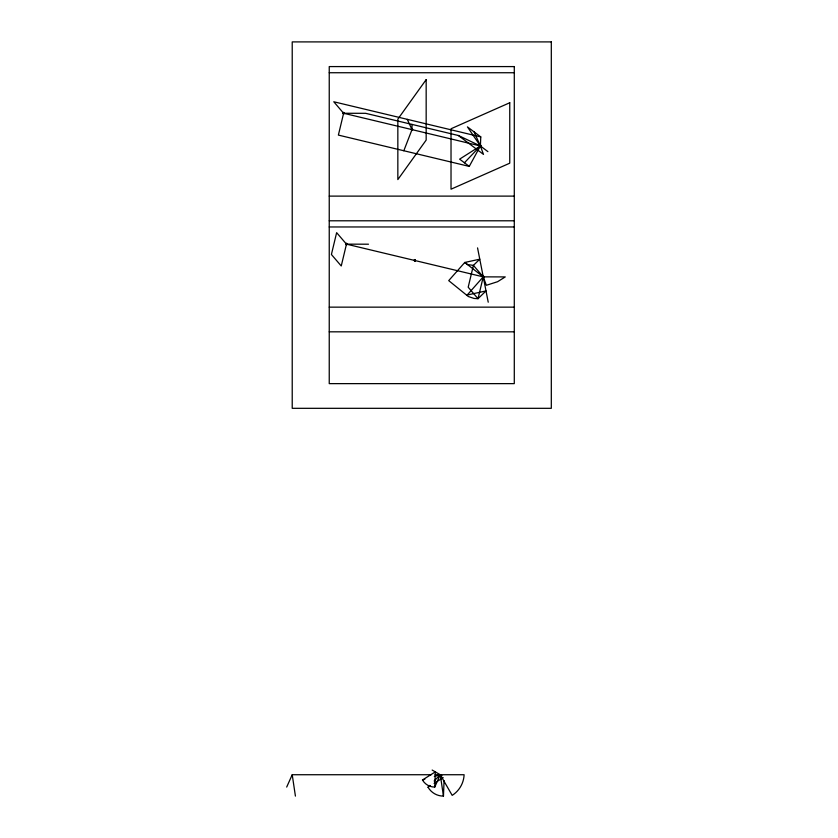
<?xml version="1.0" encoding="UTF-8"?>
<svg xmlns="http://www.w3.org/2000/svg" width="838" height="838" viewBox="0 0 838 838"><rect width="100%" height="100%" fill="white"/><g stroke="black" fill="none" stroke-linecap="round" stroke-linejoin="round"><path stroke-width="1.26" d="M434.744 787.071L435.331 771.882L422.467 779.979A15.356 14.675 -60 0 0 434.744 787.071L440.275 774.731L452.185 795.367A24.679 23.569 -60 0 0 464.105 774.731L435.079 774.731M429.779 785.416L428.029 787.186A19.316 18.446 -60 0 0 443.459 796.1L444.067 780.587M480.771 136.919L480.384 145.969L483.495 154.402L458.365 135.494L365.63 113.319L343.611 113.266L333.775 101.765L480.771 136.919L467.436 126.884L480.384 145.969L487.894 151.626M483.243 276.865L478.016 298.695L474.036 298.443L468.348 296.526L448.718 280.625L464.786 262.451L479.776 259.183L473.418 265.363L468.191 287.204L478.016 298.695L486.009 290.922L467.175 295.039L483.243 276.865L505.262 276.917L497.594 281.704L486.354 285.287L483.243 276.865L473.418 265.363L467.583 264.588L464.786 262.451L483.243 276.865L346.471 244.151L336.635 232.66L331.408 254.49L341.244 265.981L346.471 244.151L368.49 244.204M403.822 150.746L412.003 129.618L412.003 124.401M286.69 787.071L292.221 774.731L431.182 774.731M464.441 162.771L480.384 145.969L343.611 113.266L338.384 135.096L469.259 166.395L480.384 145.969L474.109 131.901M434.147 780.964L440.275 774.731L443.459 796.1M428.029 787.186L430.187 785.835M434.094 783.373L443.197 777.643M422.467 779.979L424.845 779.277M434.335 776.48L440.275 774.731M329.24 72.738L514.291 72.738M329.24 196.113L514.291 196.113M329.24 220.792L514.291 220.792M329.24 226.962L514.291 226.962M329.24 307.148L514.291 307.148M329.24 331.827L514.291 331.827M458.365 135.494L480.384 145.969L459.622 159.147L469.259 166.395M432.167 770.059L441.94 775.695M407.278 119.342L412.003 129.618M477.555 247.891L488.229 302.214M292.221 774.731L295.416 796.1M342.752 113.203C344.722 116.157 344.428 110.228 342.752 113.203M342.993 113.224C344.575 115.225 344.104 111.045 342.993 113.224M345.612 244.088C347.32 247.116 347.655 241.187 345.612 244.088M345.853 244.109C347.487 246.058 346.88 242.056 345.864 244.026M411.133 129.555C412.851 132.477 413.302 126.831 411.154 129.44M411.385 129.576C413.061 131.535 412.359 127.439 411.385 129.576M413.993 260.44C415.847 263.362 415.983 257.559 414.003 260.388M414.244 260.461C415.826 262.43 415.365 258.376 414.255 260.377M479.525 145.917C481.148 148.86 481.881 143.099 479.535 145.854M479.776 145.927C481.305 147.938 480.949 143.843 479.776 145.885M482.384 276.802C484.123 279.735 484.532 274.016 482.395 276.739M482.636 276.823C484.228 278.792 483.798 274.675 482.636 276.77M426.165 79.652L397.841 119.143L397.841 179.583L426.165 140.093L426.165 79.652M509.755 102.749L451.022 128.759L451.022 189.199L509.755 163.19L509.755 102.749M551.31 41.9L292.221 41.9L292.221 408.316L551.31 408.316L551.31 41.9M514.291 66.579L329.24 66.579L329.24 383.636L514.291 383.636L514.291 66.579"/></g></svg>
